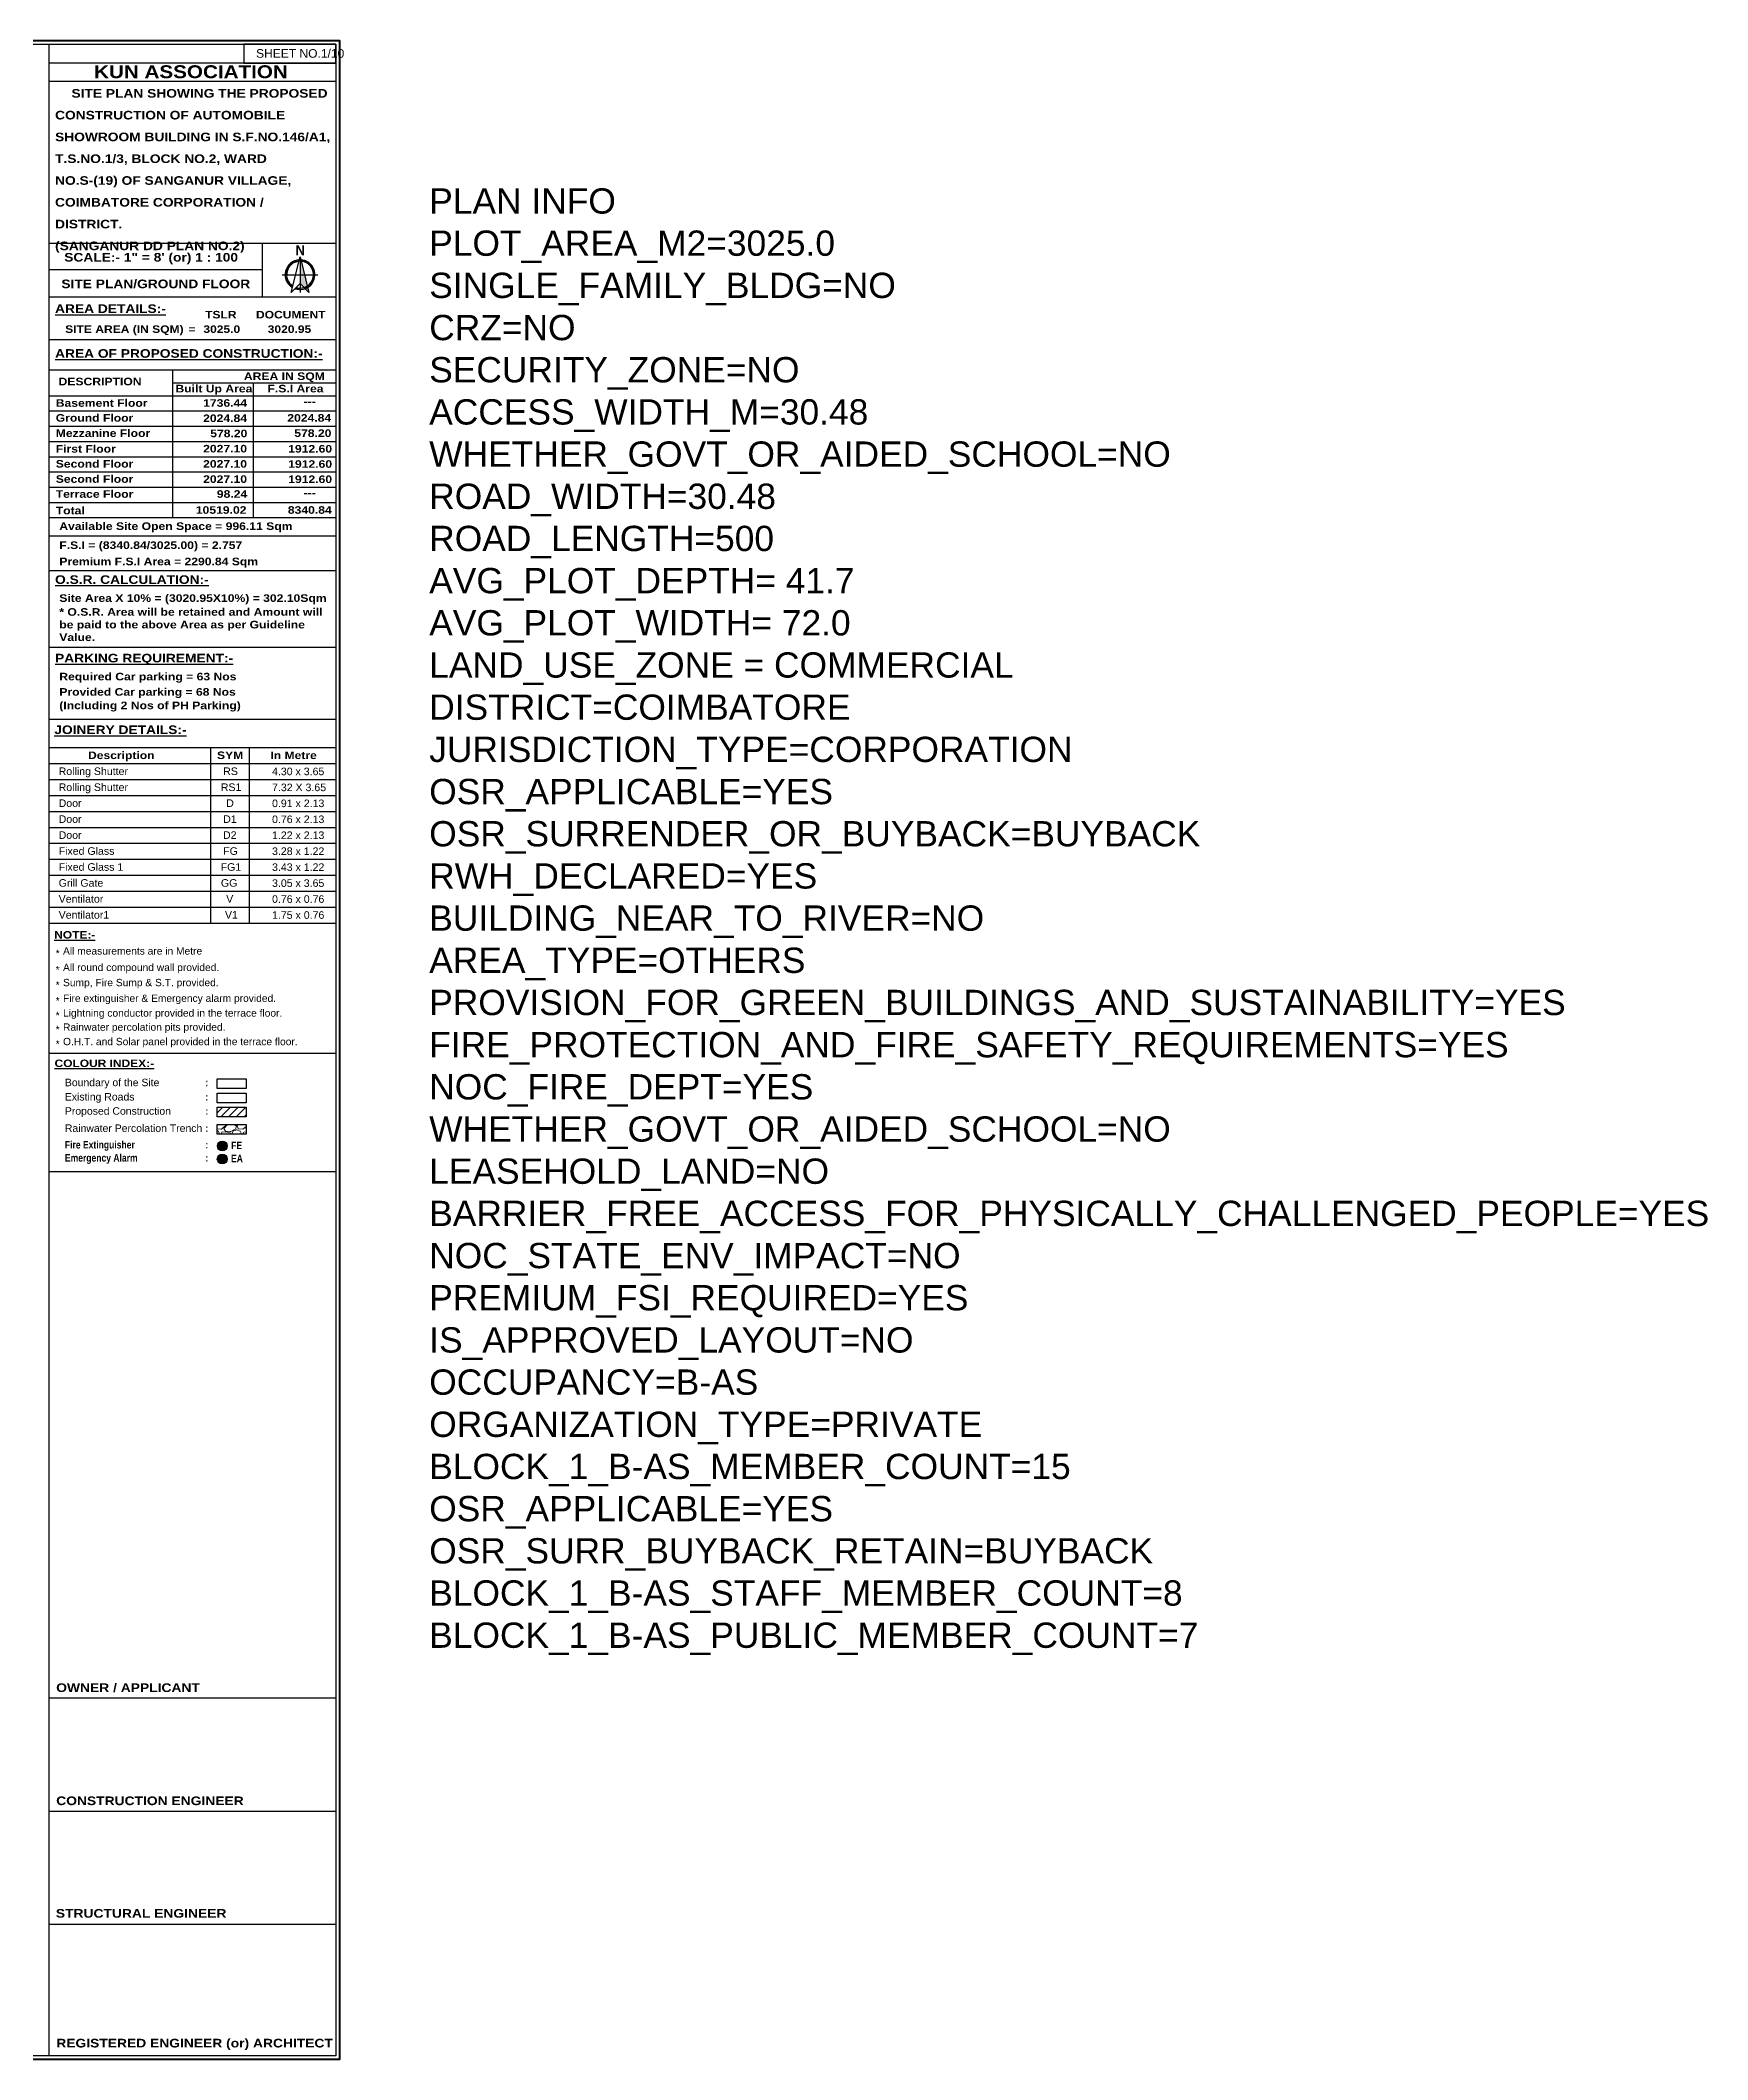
# Model space of a CAD drawing. Header units: metres. Extents: x 71870 to 72053, y 12512 to 13084.
# Drawn here: x 71987.6 to 72053.5, y 12933.9 to 13013.7 of the extents above; entities that cross this region are included whole.
import ezdxf

# ---------------------------------------------------------------- set-up
doc = ezdxf.new("R2010")
doc.units = ezdxf.units.M
doc.header["$MEASUREMENT"] = 0
doc.layers.add('PLAN_INFO', color=1, linetype='Continuous', plot=False)
doc.styles.add('bold', font='GOTHICB.TTF')
doc.styles.add('MtXpl_Arial_Black', font='')
doc.styles.get("Standard").update_dxf_attribs({"font": 'arial.ttf'})
doc.styles.get('MtXpl_Arial_Black').set_extended_font_data('Arial Black')

msp = doc.modelspace()

# ---------------------------------------------------------------- hatches: boundary and pattern name
at = {"linetype": 'Continuous', "lineweight": 13, "ltscale": 2}
h = msp.add_hatch(dxfattribs=at)
h.set_pattern_fill('ANSI31', color=8, scale=0.067951)
h.set_pattern_definition([(45, (73647.93172, 12563.97922), (-0.152554627, 0.152554627), [])])
h.paths.add_polyline_path([(71994.56323, 12971.53776), (71994.56323, 12971.15617), (71995.70941, 12971.15617), (71995.70941, 12971.53776)])
at = {"linetype": 'Continuous', "lineweight": 18, "ltscale": 2}
h = msp.add_hatch(dxfattribs=at)
h.set_pattern_fill('GRAVEL', color=252, scale=0.033976)
h.set_pattern_definition([(228.0127875, (73648.55307, 12564.88171), (-6.9038343005, -7.766813587), [0.1161018, -11.4940971]), (184.969741, (73648.4754, 12564.79541), (10.3557514459, 0.8629793367), [0.1992343, -19.72418967]), (132.510447, (73648.276914, 12564.77815), (8.6297928786, -9.4927721592), [0.14048267, -13.90780233]), (267.273689, (73647.940352, 12564.562405), (0.8629792893, 17.2595857499), [0.18143104, -17.9616695]), (292.8336542, (73647.931722, 12564.38118), (-4.3148964379, 10.3557514498), [0.1779075, -17.6128663]), (357.273689, (73648.00076, 12564.217213), (-17.2595857499, 0.8629792893), [0.18143104, -17.9616695]), (37.6942405, (73648.181986, 12564.208584), (-11.218730737, -8.62979287565), [0.23993327, -23.7533742]), (72.2553284, (73648.371842, 12564.35529), (6.0408550141, 18.9855443245), [0.2265217, -22.4256572]), (121.4295656, (73648.44088, 12564.571035), (-6.903834301, 11.2187307369), [0.1820455, -18.02252253]), (175.2363583, (73648.34595, 12564.72637), (9.4927721624, -0.862979289), [0.20783303, -10.1838137]), (222.3974378, (73648.138837, 12564.74363), (-10.35575144967, -9.49277216286), [0.26877317, -26.608564]), (138.814075, (73648.7947, 12564.553775), (-6.040855012, 5.1778757254), [0.09173556, -9.0818601]), (171.4692344, (73648.725663, 12564.614184), (11.2187307378, -1.725958573), [0.17452634, -17.27814966]), (225, (73648.55307, 12564.6401), (-1e-16, -0.86297929), [0.1220434, -1.0983936]), (203.1985905, (73648.49266, 12564.74363), (4.3148964376, 1.725958575), [0.06572278, -6.50653167]), (291.80141, (73648.43225, 12564.71774), (-0.862979288, 2.588937862), [0.09294546, -4.55434023]), (30.963757, (73648.46677, 12564.63144), (2.588937863, 1.725958575), [0.1509601, -4.8810306]), (161.565051, (73648.59622, 12564.7091), (1.725958575, -0.862979287), [0.1091591, -2.619821]), (16.3895403, (73647.93172, 12564.71774), (8.629792875, 2.5889378625), [0.15291993, -15.139112]), (70.346176, (73648.07843, 12564.76089), (-3.4519171503, -9.4927721624), [0.12829136, -12.70081805]), (293.1985905, (73648.59622, 12564.88171), (-1.725958575, 4.3148964376), [0.1314447, -6.44080976]), (343.6104597, (73648.647995, 12564.76089), (-8.6297928752, 2.5889378619), [0.15291993, -15.139112]), (339.443955, (73647.93172, 12564.18269), (-4.3148964375, 1.725958575), [0.1474659, -7.22583236]), (294.7751406, (73648.0698, 12564.130916), (-4.3148964426, 9.4927721602), [0.12355965, -12.23242337]), (66.8014095, (73648.60485, 12564.01873), (1.725958575, 4.3148964376), [0.1314447, -6.44080976]), (17.3540246, (73648.656625, 12564.139545), (-11.2187307373, -3.4519171507), [0.1446621, -14.32150685]), (69.443955, (73648.18199, 12564.01873), (-1.725958575, -4.3148964375), [0.07373295, -7.2995653]), (101.309932, (73648.55307, 12564.01873), (-0.862979288, 3.45191715), [0.0440033, -4.3563449]), (165.963757, (73648.54444, 12564.06188), (2.588937862, -0.862979287), [0.1779075, -3.38024726]), (186.009006, (73648.37184, 12564.105026), (8.629792875, 0.862979288), [0.1648722, -16.32232394]), (303.690068, (73648.46677, 12564.55378), (-0.862979288, 1.725958575), [0.1244606, -2.98705547]), (353.1572266, (73648.535808, 12564.450218), (14.6706478876, -1.7259585742), [0.217293, -21.51197023]), (60.945396, (73648.75155, 12564.42433), (-3.45191715, -6.0408550124), [0.0888489, -8.79606667]), (90, (73648.7947, 12564.502), (-0.8629793, 0.8629793), [0.05177876, -0.81120053]), (120.256437, (73648.35458, 12564.130916), (3.4519171496, -6.0408550127), [0.11988853, -11.8690029]), (48.0127875, (73648.294174, 12564.23447), (6.9038343006, 7.766813587), [0.23220356, -11.37799533]), (0, (73648.4495, 12564.4071), (0.8629793, 0.8629793), [0.2243746, -0.63860467]), (325.3048465, (73648.673885, 12564.40707), (8.6297928783, -6.0408550078), [0.1364491, -13.5084515]), (254.054604, (73648.78607, 12564.3294), (-0.8629792874, -3.45191715), [0.1256515, -6.15693253]), (207.6459754, (73648.751553, 12564.208584), (-16.3966064631, -8.62979287386), [0.2045822, -20.2536701]), (175.4260787, (73648.570327, 12564.113656), (-11.2187307375, 0.8629792875), [0.21643434, -21.4269761])])
h.paths.add_polyline_path([(71995.70941, 12970.47656), (71995.70941, 12970.85815), (71994.56323, 12970.85815), (71994.56323, 12970.47656)])
at = {"lineweight": 25}
h = msp.add_hatch(color=256, dxfattribs=at)
h.dxf.hatch_style = 1
h.paths.add_polyline_path([(71994.91224, 12969.49257, 1), (71994.61503, 12969.49257, 1)])
h = msp.add_hatch(color=256, dxfattribs=at)
h.dxf.hatch_style = 1
h.paths.add_polyline_path([(71994.9191, 12970.01055, 1), (71994.62189, 12970.01055, 1)])

# ---------------------------------------------------------------- linework, layer by layer
at = {"color": 7, "lineweight": 25}
for p, q in [((71987.90864, 13013.55895), (71987.90864, 12934.04761)), ((71987.90864, 13000.68741), (71999.25343, 13000.68741)), ((71987.90864, 13000.68741), (71987.90864, 12995.44611)), ((71992.803, 13000.68741), (71992.803, 12994.84447)), ((71999.25343, 13000.68741), (71999.25343, 12995.44611)), ((71992.803, 13000.1725), (71999.25343, 13000.1725)), ((71995.98326, 13000.1725), (71995.98326, 12994.84447)), ((71987.90864, 12999.6576), (71999.25343, 12999.6576)), ((71987.90864, 12999.05596), (71999.25343, 12999.05596)), ((71987.90864, 12998.45432), (71999.25343, 12998.45432)), ((71987.90864, 12997.85268), (71999.25343, 12997.85268)), ((71987.90864, 12997.25104), (71999.25343, 12997.25104)), ((71987.90864, 12996.64939), (71999.25343, 12996.64939)), ((71987.90864, 12996.04775), (71999.25343, 12996.04775)), ((71987.90864, 12995.44611), (71999.25343, 12995.44611)), ((71987.90864, 12994.84447), (71999.25343, 12994.84447)), ((71987.90864, 12994.12662), (71999.25343, 12994.12662)), ((71987.90864, 12992.75533), (71999.25343, 12992.75533)), ((71987.90864, 12989.72488), (71999.25343, 12989.72488)), ((71987.90864, 12986.87879), (71999.25343, 12986.87879))]:
    msp.add_line(p, q, dxfattribs=at)
at = {"color": 7, "lineweight": 25, "ltscale": 0.3}
for p, q in [((71997.83749, 13005.14842), (71997.83749, 13003.73701)), ((71997.13178, 13004.44272), (71998.54319, 13004.44272))]:
    msp.add_line(p, q, dxfattribs=at)
at = {"lineweight": 25}
for p, q in [((71994.29873, 12985.75522), (71994.29873, 12978.81877)), ((71995.83245, 12985.75522), (71995.83245, 12978.81877))]:
    msp.add_line(p, q, dxfattribs=at)
at = {"lineweight": 80}
msp.add_lwpolyline([(71886.69776, 12933.90452), (71886.69776, 13013.70204), (71999.39652, 13013.70204), (71999.39652, 12933.90452)], close=True, dxfattribs=at)
at = {"lineweight": 25}
for points in [[(71886.84085, 12934.04761), (71886.84085, 13013.55895), (71999.25343, 13013.55895), (71999.25343, 12934.04761)], [(71994.56323, 12972.66465), (71995.70941, 12972.66465), (71995.70941, 12972.28306), (71994.56323, 12972.28306)], [(71994.56323, 12972.09849), (71995.70941, 12972.09849), (71995.70941, 12971.7169), (71994.56323, 12971.7169)], [(71994.56323, 12971.53776), (71995.70941, 12971.53776), (71995.70941, 12971.15617), (71994.56323, 12971.15617)], [(71994.56323, 12970.85815), (71995.70941, 12970.85815), (71995.70941, 12970.47656), (71994.56323, 12970.47656)]]:
    msp.add_lwpolyline(points, close=True, dxfattribs=at)
at = {"color": 7, "lineweight": 25}
msp.add_lwpolyline([(71999.25343, 13013.55895), (71995.62295, 13013.55895), (71995.62295, 13012.79541), (71999.25343, 13012.79541)], close=True, dxfattribs=at)
at = {"lineweight": 25}
for points in [[(71999.25343, 13012.79541), (71987.90864, 13012.79541)], [(71999.25343, 13012.07703), (71987.90864, 13012.07703)], [(71987.90864, 13001.88253), (71999.25343, 13001.88253)], [(71987.90864, 12985.75522), (71999.25343, 12985.75522)], [(71987.90864, 12985.12463), (71999.25343, 12985.12463)], [(71987.90864, 12984.49405), (71999.25343, 12984.49405)], [(71987.90864, 12983.86346), (71999.25343, 12983.86346)], [(71987.90864, 12983.86346), (71999.25343, 12983.86346)], [(71987.90864, 12983.23288), (71999.25343, 12983.23288)], [(71987.90864, 12982.60229), (71999.25343, 12982.60229)], [(71987.90864, 12981.9717), (71999.25343, 12981.9717)], [(71987.90864, 12981.34112), (71999.25343, 12981.34112)], [(71987.90864, 12980.71053), (71999.25343, 12980.71053)], [(71987.90864, 12980.07995), (71999.25343, 12980.07995)], [(71987.90864, 12979.44936), (71999.25343, 12979.44936)], [(71987.90864, 12978.81877), (71999.25343, 12978.81877)], [(71987.90864, 12973.6771), (71999.25343, 12973.6771)], [(71987.90864, 12969.00476), (71999.25343, 12969.00476)], [(71987.90864, 12948.19821), (71999.28312, 12948.19821)], [(71987.90864, 12943.7284), (71999.28312, 12943.7284)], [(71987.90864, 12939.2586), (71999.28312, 12939.2586)]]:
    msp.add_lwpolyline(points, dxfattribs=at)
at = {"color": 7, "lineweight": 25}
for points in [[(71987.90864, 13005.69246), (71999.25343, 13005.69246)], [(71996.34395, 13005.69246), (71996.34395, 13003.56584)], [(71996.34395, 13004.62915), (71987.90864, 13004.62915)], [(71987.90864, 13003.56584), (71999.25343, 13003.56584)]]:
    msp.add_lwpolyline(points, dxfattribs=at)
at = {"color": 7, "lineweight": 25, "ltscale": 0.3}
for points in [[(71997.79667, 13004.98517, 0.39238461), (71997.29351, 13004.44272, 1)], [(71998.41087, 13004.44272, 0.41421356), (71997.83749, 13005.0161, 1)], [(71997.53871, 13003.95333, -0.26139347), (71997.2641, 13004.44272, -1)], [(71997.83749, 13003.86933, -0.08399708), (71997.64887, 13003.90125, -1)], [(71998.38147, 13004.44272, -0.41421356), (71997.83749, 13003.89874, -1)]]:
    msp.add_lwpolyline(points, format="xyb", dxfattribs=at)
msp.add_lwpolyline([(71997.83749, 13005.14842), (71998.19034, 13003.73701), (71997.83749, 13004.08987), (71997.48464, 13003.73701)], close=True, dxfattribs=at)
at = {"lineweight": 25}
for centre, radius in [((71994.76364, 12969.49257), 0.1938), ((71994.77049, 12970.01055), 0.1938), ((71994.76364, 12969.49257), 0.14861), ((71994.77049, 12970.01055), 0.14861)]:
    msp.add_circle(centre, radius, dxfattribs=at)
at = {"color": 7, "lineweight": 25, "ltscale": 0.3}
for radius, start, end in [(0.58809, 92.8841508, 239.0433623), (0.52928, 94.8312636, 237.0962494), (0.58809, 250.1040903, 87.1158492), (0.52928, 253.1255057, 85.1687364)]:
    msp.add_arc((71997.83749, 13004.44272), radius, start, end, dxfattribs=at)
msp.add_solid([(71997.83749, 13005.14842), (71998.19034, 13003.73701), (71997.83749, 13004.08987)], dxfattribs=at)

# ---------------------------------------------------------------- texts
at = {"color": 7, "lineweight": 25, "ltscale": 0.3, "style": 'bold'}
msp.add_text('N', height=0.38923, rotation=180.0093507, dxfattribs=at).set_placement((71998.03586, 13005.60193))
at = {"color": 7, "lineweight": 25, "attachment_point": 1, "line_spacing_factor": 1.519185, "style": 'MtXpl_Arial_Black'}
for s, insert, char_height, width in [('{\\C256;KUN ASSOCIATION }', (71989.69941, 13012.71819), 0.51, 16.2654081), ('{\\W4.29283;\\C256; \\W1;SITE PLAN SHOWING THE PROPOSED CONSTRUCTION OF AUTOMOBILE SHOWROOM BUILDING IN S.F.NO.146/A1, T.S.NO.1/3, BLOCK NO.2, WARD NO.S-(19) OF SANGANUR VILLAGE, COIMBATORE CORPORATION / DISTRICT. \\P(SANGANUR DD PLAN NO.2)}', (71988.15891, 13011.77883), 0.34, 10.8436054), ('{\\C256;SCALE:- 1" = 8\' (or) 1 : 100}', (71988.52124, 13005.3009), 0.34, 10.8436054), ('{\\C256;SITE PLAN/GROUND FLOOR}', (71988.4091, 13004.24952), 0.34, 10.8436054), ('{\\L\\C256;AREA DETAILS:-}', (71988.15891, 13003.26996), 0.34, 10.8436054), ('{\\C256;TSLR}', (71994.08717, 13003.01187), 0.2975, 10.8436054), ('{\\C256;DOCUMENT}', (71996.09809, 13003.01187), 0.2975, 10.8436054), ('{\\C256;SITE AREA (IN SQM) }', (71988.55965, 13002.43821), 0.2975, 10.8436054), ('{\\C256;=}', (71993.43209, 13002.43821), 0.2975, 10.8436054), ('{\\C256;3025.0}', (71994.01928, 13002.43821), 0.2975, 10.8436054), ('{\\C256;3020.95}', (71996.56077, 13002.43821), 0.2975, 10.8436054), ('{\\L\\C256;AREA OF PROPOSED CONSTRUCTION:-}', (71988.15891, 13001.49992), 0.34, 10.8436054), ('{\\L\\C256;O.S.R. CALCULATION:-}', (71988.15891, 12992.56243), 0.34, 10.8436054), ('{\\L\\C256;PARKING REQUIREMENT:-}', (71988.15891, 12989.46113), 0.34, 10.8436054)]:
    msp.add_mtext(s, dxfattribs=dict(at, insert=insert, char_height=char_height, width=width))
at = {"color": 7, "lineweight": 25, "insert": (71997.84313, 13013.18383), "char_height": 0.34, "width": 4.2485503, "attachment_point": 5}
msp.add_mtext('SHEET NO.1/10', dxfattribs=at)
at = {"lineweight": 25, "attachment_point": 1}
for s, width, insert, char_height in [('{\\fArial Black|b0|i0|c0|p34;DESCRIPTION}', 13.7588778, (71988.29705, 13000.37036), 0.3001138), ('{\\fArial Black|b0|i0|c0|p34;Built Up Area}', 13.7588778, (71992.91555, 13000.09052), 0.3001138), ('{\\fArial Black|b0|i0|c0|p34;AREA IN SQM}', 13.7588778, (71995.61922, 13000.5806), 0.3001138), ('{\\fArial Black|b0|i0|c0|p34;F.S.I Area}', 13.7588778, (71996.55259, 13000.09052), 0.3001138), ('{\\fArial Black|b0|i0|c0|p34;Basement Floor}', 13.7588778, (71988.18554, 12999.52199), 0.3001138), ('{\\fArial Black|b0|i0|c0|p34;1736.44}', 2.8698399, (71994.00957, 12999.52199), 0.3001138), ('{\\fArial Black|b0|i0|c0|p34;---}', 13.7588778, (71997.98068, 12999.582), 0.3001138), ('{\\fArial Black|b0|i0|c0|p34;Ground Floor}', 13.7588778, (71988.18554, 12998.93326), 0.3001138), ('{\\fArial Black|b0|i0|c0|p34;Mezzanine Floor}', 13.7588778, (71988.18554, 12998.32973), 0.3001138), ('{\\fArial Black|b0|i0|c0|p34;2024.84}', 2.8698399, (71994.00957, 12998.92035), 0.3001138), ('{\\fArial Black|b0|i0|c0|p34;578.20}', 2.8698399, (71994.28935, 12998.31871), 0.3001138), ('{\\fArial Black|b0|i0|c0|p34;2024.84}', 13.7588778, (71997.33523, 12998.93326), 0.3001138), ('{\\fArial Black|b0|i0|c0|p34;578.20}', 13.7588778, (71997.61023, 12998.32973), 0.3001138), ('{\\fArial Black|b0|i0|c0|p34;First Floor}', 13.7588778, (71988.18554, 12997.71189), 0.3001138), ('{\\fArial Black|b0|i0|c0|p34;2027.10}', 2.8698399, (71994.00957, 12997.71707), 0.3001138), ('{\\fArial Black|b0|i0|c0|p34;1912.60}', 13.7588778, (71997.37037, 12997.71189), 0.3001138), ('{\\fArial Black|b0|i0|c0|p34;Second Floor}', 13.7588778, (71988.18554, 12997.11909), 0.3001138), ('{\\fArial Black|b0|i0|c0|p34;2027.10}', 2.8698399, (71994.00957, 12997.11543), 0.3001138), ('{\\fArial Black|b0|i0|c0|p34;1912.60}', 13.7588778, (71997.37037, 12997.11025), 0.3001138), ('{\\fArial Black|b0|i0|c0|p34;Terrace Floor}', 13.7588778, (71988.18554, 12995.92589), 0.3001138), ('{\\fArial Black|b0|i0|c0|p34;Second Floor}', 13.7588778, (71988.18554, 12996.51745), 0.3001138), ('{\\fArial Black|b0|i0|c0|p34;2027.10}', 2.8698399, (71994.00957, 12996.51379), 0.3001138), ('{\\fArial Black|b0|i0|c0|p34;98.24}', 13.7588778, (71994.55137, 12995.92589), 0.3001138), ('{\\fArial Black|b0|i0|c0|p34;1912.60}', 13.7588778, (71997.37037, 12996.50861), 0.3001138), ('{\\fArial Black|b0|i0|c0|p34;Total}', 13.7588778, (71988.18554, 12995.27177), 0.3001138), ('{\\fArial Black|b0|i0|c0|p34;---}', 13.7588778, (71997.98068, 12995.97215), 0.3001138), ('{\\fArial Black|b0|i0|c0|p34;Available Site Open Space = 996.11 Sqm}', 13.7588778, (71988.32593, 12994.65495), 0.3001138), ('{\\fArial Black|b0|i0|c0|p34;F.S.I = (8340.84/3025.00) = 2.757}', 13.7588778, (71988.32593, 12993.90249), 0.3001138), ('{\\fArial Black|b0|i0|c0|p34;Premium F.S.I Area = 2290.84 Sqm}', 13.7588778, (71988.32593, 12993.25937), 0.3001138), ('{\\fArial Black|b0|i0|c0|p34;* O.S.R. Area will be retained and Amount will be paid to the above Area as per Guideline Value.}', 10.7829409, (71988.32593, 12991.26435), 0.30011379), ('{\\fArial Black|b0|i0|c0|p34;Site Area X 10% = (3020.95X10%) = 302.10Sqm}', 10.7829409, (71988.32593, 12991.81206), 0.3001138), ('{\\fArial Black|b0|i0|c0|p34;Required Car parking = 63 Nos }', 10.7829409, (71988.32593, 12988.71076), 0.3001138), ('{\\fArial Black|b0|i0|c0|p34;Provided Car parking = 68 Nos }', 10.7829409, (71988.32593, 12988.10411), 0.3001138), ('{\\fArial Black|b0|i0|c0|p34;(Including 2 Nos of PH Parking)}', 10.7829409, (71988.32593, 12987.57151), 0.3001138), ('{\\fArial Black|b0|i0|c0|p34;Description}', 13.7588778, (71989.46141, 12985.59927), 0.2989123), ('{\\fArial Black|b0|i0|c0|p34;SYM}', 13.7588778, (71994.55837, 12985.59927), 0.2989123), ('{\\fArial Black|b0|i0|c0|p34;In Metre}', 13.7588778, (71996.66794, 12985.59927), 0.2989123), ('Rolling Shutter', 13.7588778, (71988.3013, 12984.96868), 0.2989123), ('RS', 13.7588778, (71994.80155, 12984.96868), 0.298912), ('4.30 x 3.65', 13.7588778, (71996.7324, 12984.96181), 0.2989123), ('Rolling Shutter', 13.7588778, (71988.3013, 12984.33809), 0.2989123), ('RS1', 13.7588778, (71994.70839, 12984.33809), 0.298912), ('7.32 X 3.65', 13.7588778, (71996.7324, 12984.33123), 0.2989123), ('Door', 13.7588778, (71988.3013, 12983.70751), 0.298912), ('Door', 13.7588778, (71988.3013, 12983.07692), 0.298912), ('D1', 13.7588778, (71994.80155, 12983.07692), 0.298912), ('D', 13.7588778, (71994.92143, 12983.70751), 0.29891), ('0.91 x 2.13', 13.7588778, (71996.7324, 12983.70064), 0.2989123), ('0.76 x 2.13', 13.7588778, (71996.7324, 12983.07005), 0.2989123), ('Door', 13.7588778, (71988.3013, 12982.44634), 0.298912), ('D2', 13.7588778, (71994.79475, 12982.44634), 0.298912), ('1.22 x 2.13', 13.7588778, (71996.7324, 12982.43947), 0.2989123), ('Fixed Glass ', 13.7588778, (71988.3013, 12981.81575), 0.2989123), ('FG', 13.7588778, (71994.80155, 12981.81575), 0.298912), ('3.28 x 1.22', 13.7588778, (71996.7324, 12981.80888), 0.2989123), ('Fixed Glass 1', 13.7588778, (71988.3013, 12981.18517), 0.2989123), ('FG1', 13.7588778, (71994.70198, 12981.18517), 0.298912), ('3.43 x 1.22', 13.7588778, (71996.7324, 12981.1783), 0.2989123), ('Ventilator ', 13.7588778, (71988.3013, 12979.92399), 0.2989123), ('Grill Gate', 13.7588778, (71988.3013, 12980.55458), 0.298912), ('GG', 13.7588778, (71994.71172, 12980.55458), 0.298912), ('V', 13.7588778, (71994.92143, 12979.92399), 0.29891), ('3.05 x 3.65', 13.7588778, (71996.7324, 12980.54771), 0.2989123), ('0.76 x 0.76', 13.7588778, (71996.7324, 12979.91712), 0.2989123), ('Ventilator1 ', 13.7588778, (71988.3013, 12979.29341), 0.2989123), ('V1', 13.7588778, (71994.87243, 12979.29341), 0.298912), ('1.75 x 0.76', 13.7588778, (71996.7324, 12979.28654), 0.2989123), ('*', 13.7588778, (71988.18326, 12977.76973), 0.28911), ('All measurements are in Metre ', 13.7588778, (71988.47315, 12977.86374), 0.2891096), ('*', 13.7588778, (71988.18326, 12977.11832), 0.28911), ('All round compound wall provided.', 13.7588778, (71988.47315, 12977.21233), 0.2891096), ('*', 13.7588778, (71988.18326, 12976.51999), 0.28911), ('*', 13.7588778, (71988.18326, 12975.89951), 0.28911), ('Sump, Fire Sump & S.T. provided.', 13.7588778, (71988.47315, 12976.61401), 0.2891096), ('Fire extinguisher & Emergency alarm provided.', 14.6992501, (71988.47315, 12975.99353), 0.2891096), ('*', 13.7588778, (71988.18326, 12975.31673), 0.28911), ('Lightning conductor provided in the terrace floor.', 13.7588778, (71988.47315, 12975.41075), 0.2891096), ('*', 13.7588778, (71988.18326, 12974.75936), 0.28911), ('O.H.T. and Solar panel provided in the terrace floor. ', 13.7588778, (71988.47315, 12974.28225), 0.2891096), ('Rainwater percolation pits provided.', 13.7588778, (71988.47315, 12974.85338), 0.2891096), ('*', 13.7588778, (71988.18326, 12974.18823), 0.28911), ('{\\fArial Black|b0|i0|c0|p34;\\LCOLOUR INDEX:-}', 13.7588778, (71988.1402, 12973.4244), 0.2950098), ('Boundary of the Site', 13.7588778, (71988.54707, 12972.66811), 0.2950098), ('Existing Roads', 13.7588778, (71988.54707, 12972.10195), 0.2950098), ('{\\fArial Narrow|b1|i0|c0|p34;:}', 13.7588778, (71994.10031, 12972.66811), 0.2950098), ('{\\fArial Narrow|b1|i0|c0|p34;:}', 13.7588778, (71994.10031, 12972.10195), 0.2950098), ('Proposed Construction', 13.7588778, (71988.54707, 12971.54122), 0.2950098), ('{\\fArial Narrow|b1|i0|c0|p34;:}', 13.7588778, (71994.10031, 12971.54122), 0.2950098), ('Rainwater Percolation Trench ', 13.7588778, (71988.54707, 12970.8616), 0.2950098), ('{\\fArial Narrow|b1|i0|c0|p34;:}', 13.7588778, (71994.10031, 12970.8616), 0.2950098), ('{\\fArial Narrow|b1|i0|c0|p34;Fire Extinguisher}', 13.7588778, (71988.54707, 12970.20654), 0.2950098), ('{\\fArial Narrow|b1|i0|c0|p34;Emergency Alarm }', 13.7588778, (71988.54707, 12969.68856), 0.2950098), ('{\\fArial Narrow|b1|i0|c0|p34;:}', 13.7588778, (71994.10031, 12970.20654), 0.2950098), ('{\\fArial Narrow|b1|i0|c0|p34;:}', 13.7588778, (71994.10031, 12969.68856), 0.2950098), ('{\\fArial Narrow|b1|i0|c0|p34;EA}', 13.7588778, (71995.10996, 12969.6634), 0.2950098), ('{\\fArial Narrow|b1|i0|c0|p34;FE}', 13.7588778, (71995.11682, 12970.18138), 0.2950098), ('{\\fArial Black|b0|i0|c0|p34;OWNER / APPLICANT}', 25.8405627, (71988.20438, 12948.77291), 0.3417564), ('{\\fArial Black|b0|i0|c0|p34;CONSTRUCTION ENGINEER}', 25.8405627, (71988.20438, 12944.30311), 0.3417564), ('{\\fArial Black|b0|i0|c0|p34;STRUCTURAL ENGINEER}', 27.3981805, (71988.19057, 12939.85476), 0.3417564), ('{\\fArial Black|b0|i0|c0|p34;REGISTERED ENGINEER (or) ARCHITECT}', 44.0336151, (71988.20706, 12934.72686), 0.3417564)]:
    msp.add_mtext_dynamic_manual_height_columns(s, width=width, gutter_width=6.01629, heights=[0], dxfattribs=dict(at, insert=insert, char_height=char_height))
at = {"color": 7, "lineweight": 25, "char_height": 0.3001138, "attachment_point": 1}
for s, insert in [('{\\fArial Black|b0|i0|c0|p34;10519.02}', (71993.72109, 12995.29361)), ('{\\fArial Black|b0|i0|c0|p34;8340.84}', (71997.35597, 12995.29361))]:
    msp.add_mtext_dynamic_manual_height_columns(s, width=13.7588778, gutter_width=6.01629, heights=[0], dxfattribs=dict(at, insert=insert))
at = {"color": 7, "lineweight": 25, "insert": (71988.12911, 12986.62922), "char_height": 0.34, "attachment_point": 1, "line_spacing_factor": 1.519185, "style": 'MtXpl_Arial_Black'}
msp.add_mtext_dynamic_manual_height_columns('{\\fArial Black|b0|i0|c0|p34;\\LJOINERY DETAILS:-}', width=13.7588778, gutter_width=6.01629, heights=[0], dxfattribs=at)
at = {"lineweight": 25, "insert": (71988.1246, 12978.50268), "char_height": 0.2950098, "width": 8.8818467, "attachment_point": 1}
msp.add_mtext('{\\fArial Black|b1|i0|c0|p34;\\LNOTE:-}', dxfattribs=at)
at = {"layer": 'PLAN_INFO', "insert": (72002.94284, 13007.85536), "char_height": 1, "width": 50.8159571, "attachment_point": 1}
msp.add_mtext('PLAN INFO\\PPLOT_AREA_M2=3025.0\\PSINGLE_FAMILY_BLDG=NO\\PCRZ=NO\\PSECURITY_ZONE=NO\\PACCESS_WIDTH_M=30.48\\PWHETHER_GOVT_OR_AIDED_SCHOOL=NO\\PROAD_WIDTH=30.48\\PROAD_LENGTH=500\\PAVG_PLOT_DEPTH= 41.7\\PAVG_PLOT_WIDTH= 72.0\\PLAND_USE_ZONE = COMMERCIAL\\PDISTRICT=COIMBATORE\\PJURISDICTION_TYPE=CORPORATION  \\POSR_APPLICABLE=YES\\POSR_SURRENDER_OR_BUYBACK=BUYBACK\\PRWH_DECLARED=YES\\PBUILDING_NEAR_TO_RIVER=NO\\PAREA_TYPE=OTHERS\\PPROVISION_FOR_GREEN_BUILDINGS_AND_SUSTAINABILITY=YES\\PFIRE_PROTECTION_AND_FIRE_SAFETY_REQUIREMENTS=YES\\PNOC_FIRE_DEPT=YES\\PWHETHER_GOVT_OR_AIDED_SCHOOL=NO\\PLEASEHOLD_LAND=NO\\PBARRIER_FREE_ACCESS_FOR_PHYSICALLY_CHALLENGED_PEOPLE=YES\\PNOC_STATE_ENV_IMPACT=NO\\PPREMIUM_FSI_REQUIRED=YES\\PIS_APPROVED_LAYOUT=NO\\POCCUPANCY=B-AS\\PORGANIZATION_TYPE=PRIVATE\\PBLOCK_1_B-AS_MEMBER_COUNT=15\\POSR_APPLICABLE=YES\\POSR_SURR_BUYBACK_RETAIN=BUYBACK\\PBLOCK_1_B-AS_STAFF_MEMBER_COUNT=8\\PBLOCK_1_B-AS_PUBLIC_MEMBER_COUNT=7', dxfattribs=at)

doc.saveas('drawing.dxf')
